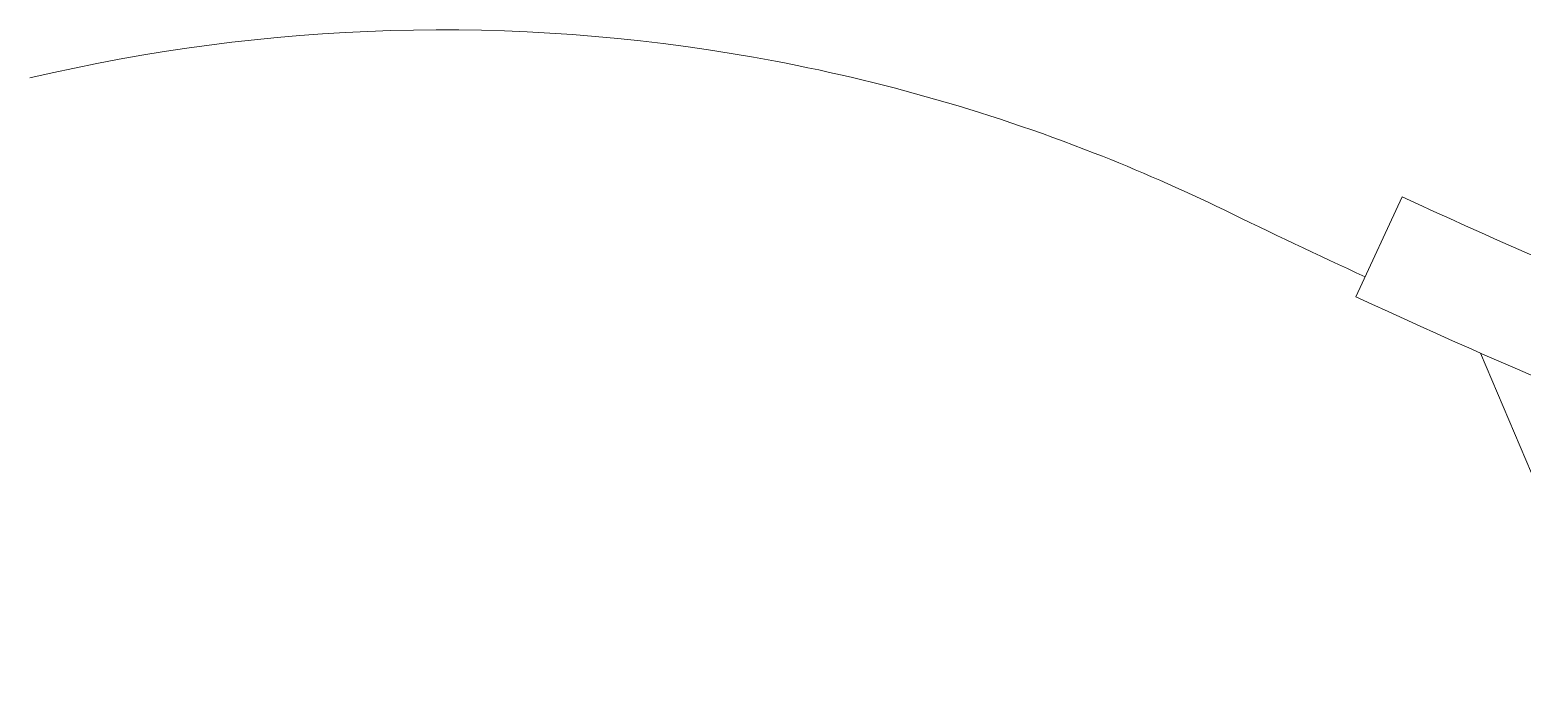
# Model space of a CAD drawing. Header units: millimetres. Extents: x 15878 to 679837, y -72324 to 391440.
# Drawn here: x 141208 to 147973, y -12946 to -9932 of the extents above; entities that cross this region are included whole.
import ezdxf

# ---------------------------------------------------------------- set-up
doc = ezdxf.new("R2010")
doc.units = ezdxf.units.MM
doc.layers.add('A-FLOR', color=192, linetype='Continuous', lineweight=5)
doc.layers.add('A-WALL', color=113, linetype='Continuous', lineweight=5)

# ---------------------------------------------------------------- blocks, each defined once
blk = doc.blocks.new('Walls 15 - Walls 15-12002073-G_F')
at = {"layer": 'A-WALL'}
for p, q in [((33026.5, -11143.6), (33236.7, -10689.9)), ((37865.9, -12830.9), (37832.2, -12946.4))]:
    blk.add_line(p, q, dxfattribs=at)
blk.add_open_spline([(33236.7, -10689.9), (34002.2, -11044.8), (35550.9, -11693.5), (37143.5, -12225.3), (37943.9, -12460)], degree=3, knots=[0, 0, 0, 0, 0.5, 0.994257, 0.994257, 0.994257, 0.994257], dxfattribs=at)
blk.add_open_spline([(33026.5, -11143.6), (33803.5, -11503.4), (35384.4, -12165), (37010.3, -12706.4), (37832.2, -12946.4)], degree=3, dxfattribs=at)

msp = doc.modelspace()

# ---------------------------------------------------------------- linework, layer by layer
at = {"layer": 'A-FLOR'}
msp.add_line((148267.7, -12540.2), (147784, -11399.1), dxfattribs=at)
for centre, radius, start, end in [((143076.1, -18032.5), 8100, 79.95791, 103.33589), ((143076.1, -18032.5), 8100, 68.58792, 79.95791), ((143076.1, -18032.5), 8100, 64.03992, 68.58792), ((161554.7, 19921.3), 34113.1, 244.03992, 245.22819)]:
    msp.add_arc(centre, radius, start, end, dxfattribs=at)

# ---------------------------------------------------------------- block references
at = {"layer": 'A-WALL'}
msp.add_blockref('Walls 15 - Walls 15-12002073-G_F', (114192.5, 0), dxfattribs=at)

doc.saveas('drawing.dxf')
